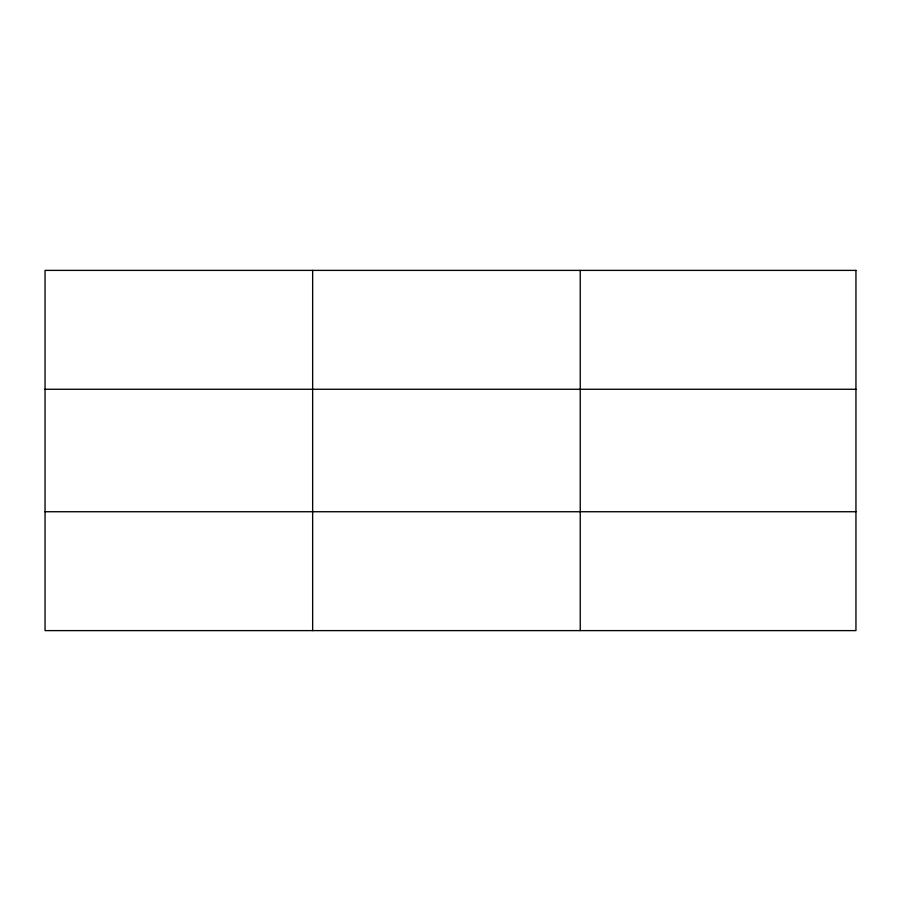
<?xml version="1.0" encoding="UTF-8"?>
<svg xmlns="http://www.w3.org/2000/svg" width="901" height="901" viewBox="0 0 901 901"><rect width="100%" height="100%" fill="white"/><g stroke="black" fill="none" stroke-linecap="round" stroke-linejoin="round"><path stroke-width="1.35" d="M312.647 270.39L312.647 630.61M580.244 270.39L580.244 630.61M45.05 389.266L855.95 389.266M45.05 511.734L855.95 511.734M855.95 270.39L855.95 630.61L45.05 630.61L45.05 270.39L855.95 270.39"/></g></svg>
